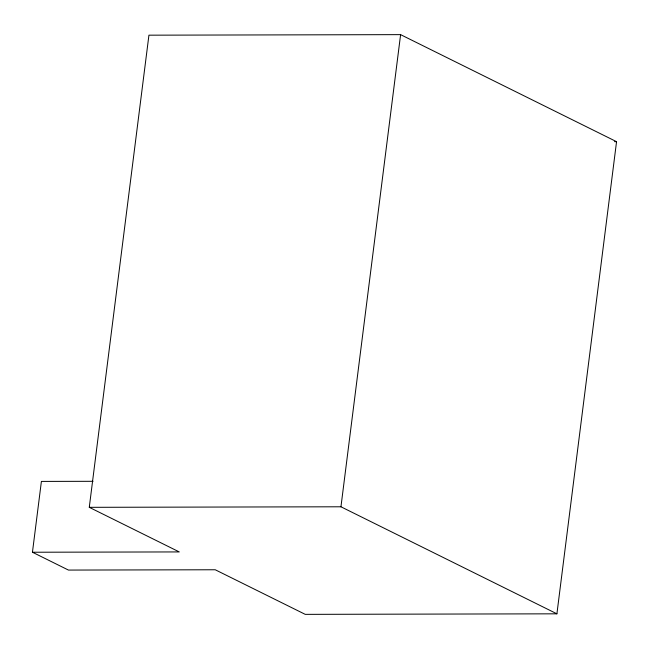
<?xml version="1.0" encoding="UTF-8"?>
<svg xmlns="http://www.w3.org/2000/svg" width="649" height="649" viewBox="0 0 649 649"><rect width="100%" height="100%" fill="white"/><g stroke="black" fill="none" stroke-linecap="round" stroke-linejoin="round"><path stroke-width="0.97" d="M32.45 552.234L179.262 551.926L89.278 507.323L148.929 35.176L400.603 34.64L616.55 141.677L556.907 613.824L305.233 614.36L215.249 569.765L68.445 570.073L32.45 552.234L41.398 481.412L93.034 481.307M556.907 613.824L340.952 506.788L400.603 34.64M614.53 141.677L616.55 141.677M89.278 507.323L340.952 506.788"/></g></svg>
